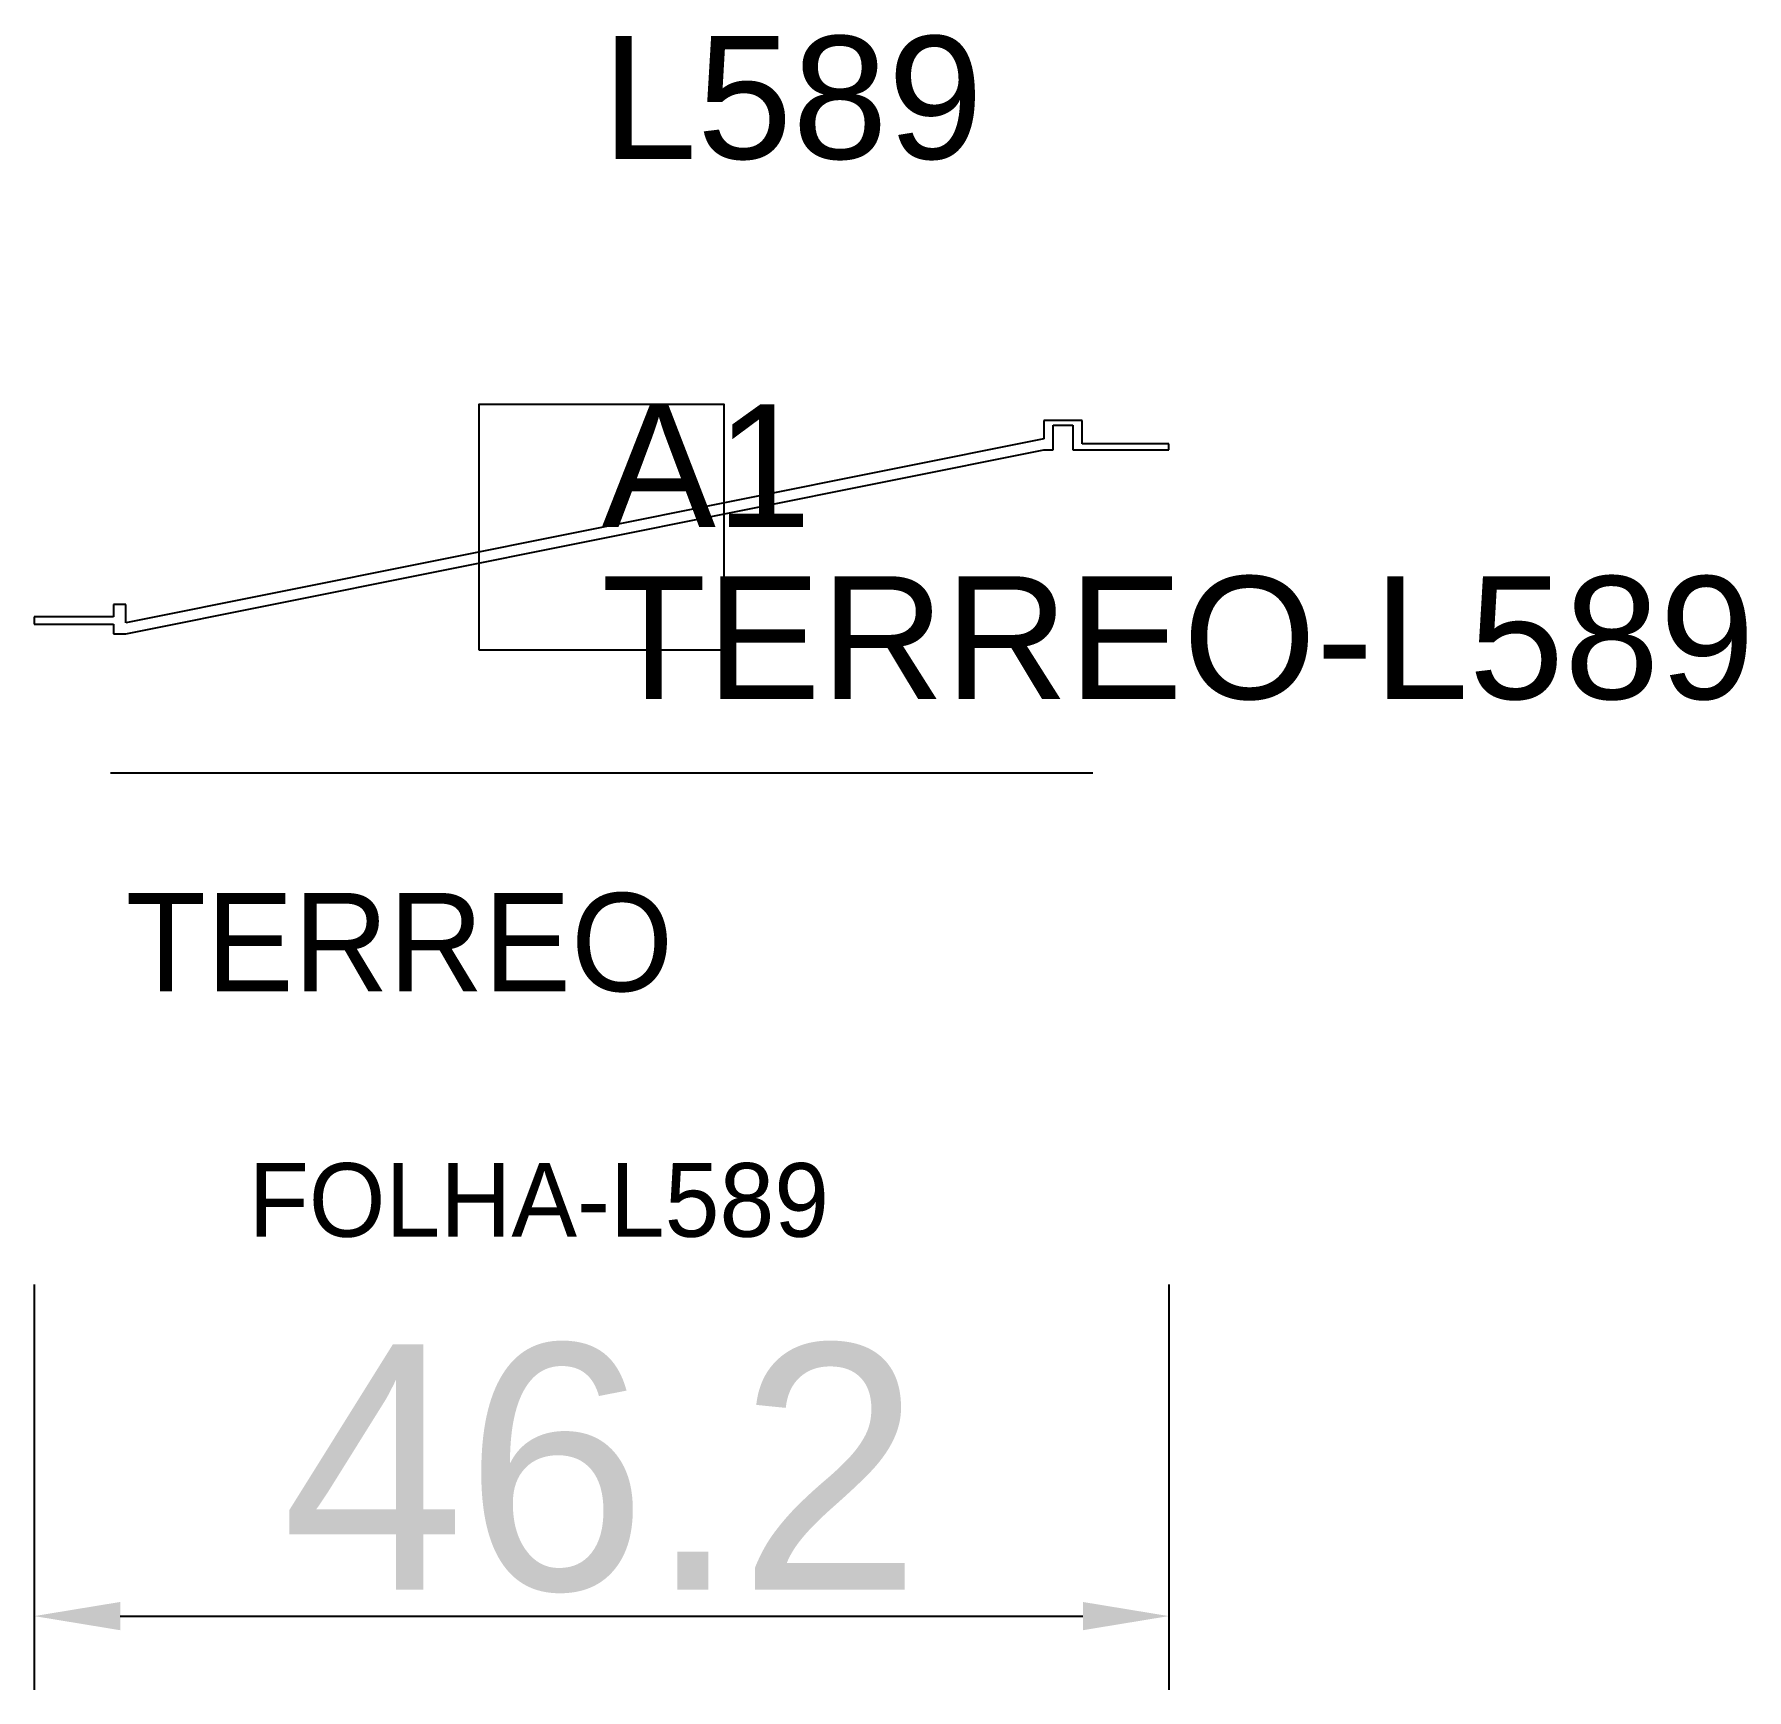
# Model space of a CAD drawing. Header units: metres. Extents: x 222.2 to 291.9, y 149.8 to 217.2.
import ezdxf

# ---------------------------------------------------------------- set-up
doc = ezdxf.new("R2010")
doc.units = ezdxf.units.M
for name, color, linetype in [('3', 3, 'CONTINUOUS'), ('AUX00', 7, 'CONTINUOUS'), ('COTA', 241, 'CONTINUOUS'), ('FOLHA', 255, 'CONTINUOUS'), ('Hachura', 251, 'CONTINUOUS'), ('NOMENCLATURA', 7, 'CONTINUOUS'), ('Nível', 160, 'CONTINUOUS'), ('Painéis', 200, 'CONTINUOUS'), ('Pilares', 5, 'CONTINUOUS'), ('SARR_2.2x7', 40, 'CONTINUOUS')]:
    doc.layers.add(name, color=color, linetype=linetype)
doc.styles.add('ARIAL', font='Arial.ttf')
doc.styles.add('STR_STANDARD', font='arial.ttf')
doc.dimstyles.new('EZ DXF', dxfattribs={"dimtxt": 10, "dimasz": 3.5, "dimexe": 3, "dimexo": 1.5, "dimgap": 1, "dimtad": 1, "dimdec": 1, "dimdsep": 46, "dimcen": 2.5, "dimazin": 3, "dimtfac": 1, "dimtmove": 0, "dimatfit": 3})

msp = doc.modelspace()

# ---------------------------------------------------------------- hatches: boundary and pattern name
at = {"layer": 'Hachura'}
h = msp.add_hatch(dxfattribs=at)
h.set_pattern_fill('ANSI31', scale=50)
h.paths.add_polyline_path([(225.93, 193.25), (225.93, 194), (225.43, 194), (225.43, 193.5), (222.2, 193.5), (222.2, 193.2), (225.43, 193.2), (225.43, 192.8), (225.93, 192.8), (263.31, 200.3), (263.69, 200.3), (263.69, 201.3), (264.49, 201.3), (264.49, 200.3), (268.4, 200.3), (268.4, 200.54), (264.87, 200.54), (264.87, 201.5), (263.31, 201.5), (263.31, 200.75)])
h = msp.add_hatch(dxfattribs=at)
h.set_pattern_fill('ANSI31', scale=50)
h.paths.add_polyline_path([(225.93, 193.25), (225.93, 194), (225.43, 194), (225.43, 193.5), (222.2, 193.5), (222.2, 193.2), (225.43, 193.2), (225.43, 192.8), (225.93, 192.8), (263.31, 200.3), (263.69, 200.3), (263.69, 201.3), (264.49, 201.3), (264.49, 200.3), (268.4, 200.3), (268.4, 200.54), (264.87, 200.54), (264.87, 201.5), (263.31, 201.5), (263.31, 200.75)])

# ---------------------------------------------------------------- linework, layer by layer
at = {"layer": 'Painéis', "color": 200}
for p, q in [((264.87, 201.5), (263.31, 201.5)), ((263.31, 201.5), (263.31, 200.75)), ((264.87, 201.5), (263.31, 201.5)), ((263.31, 201.5), (263.31, 200.75)), ((263.69, 200.3), (263.69, 201.3)), ((263.69, 201.3), (264.49, 201.3)), ((263.69, 200.3), (263.69, 201.3)), ((263.69, 201.3), (264.49, 201.3)), ((264.49, 201.3), (264.49, 200.3)), ((264.49, 201.3), (264.49, 200.3)), ((264.87, 200.54), (264.87, 201.5)), ((264.87, 200.54), (264.87, 201.5)), ((263.31, 200.75), (225.93, 193.25)), ((263.31, 200.75), (225.93, 193.25)), ((225.93, 192.8), (263.31, 200.3)), ((225.93, 192.8), (263.31, 200.3)), ((263.31, 200.3), (263.69, 200.3)), ((263.31, 200.3), (263.69, 200.3)), ((264.49, 200.3), (268.4, 200.3)), ((264.49, 200.3), (268.4, 200.3)), ((268.4, 200.54), (264.87, 200.54)), ((268.4, 200.54), (264.87, 200.54)), ((268.4, 200.3), (268.4, 200.54)), ((268.4, 200.3), (268.4, 200.54)), ((225.93, 194), (225.43, 194)), ((225.43, 194), (225.43, 193.5)), ((225.93, 194), (225.43, 194)), ((225.43, 194), (225.43, 193.5)), ((225.93, 193.25), (225.93, 194)), ((225.93, 193.25), (225.93, 194)), ((225.43, 193.5), (222.2, 193.5)), ((222.2, 193.5), (222.2, 193.2)), ((225.43, 193.5), (222.2, 193.5)), ((222.2, 193.5), (222.2, 193.2)), ((222.2, 193.2), (225.43, 193.2)), ((222.2, 193.2), (225.43, 193.2)), ((225.43, 193.2), (225.43, 192.8)), ((225.43, 193.2), (225.43, 192.8)), ((225.43, 192.8), (225.93, 192.8)), ((225.43, 192.8), (225.93, 192.8))]:
    msp.add_line(p, q, dxfattribs=at)
at = {"layer": 'Pilares'}
msp.add_lwpolyline([(240.3, 192.15), (250.3, 192.15), (250.3, 202.15), (240.3, 202.15)], close=True, dxfattribs=at)
msp.add_lwpolyline([(240.3, 192.15), (250.3, 192.15), (250.3, 202.15), (240.3, 202.15)], close=True, dxfattribs=at)
at = {"layer": 'SARR_2.2x7'}
msp.add_line((225.3, 187.15), (265.3, 187.15), dxfattribs=at)
msp.add_line((225.3, 187.15), (265.3, 187.15), dxfattribs=at)

# ---------------------------------------------------------------- texts
at = {"layer": '3', "style": 'STR_STANDARD'}
msp.add_text('A1', height=5, dxfattribs=at).set_placement((245.3, 197.15))
msp.add_text('A1', height=5, dxfattribs=at).set_placement((245.3, 197.15))
at = {"layer": 'AUX00', "style": 'STR_STANDARD'}
msp.add_text('TERREO-L589', height=5, dxfattribs=at).set_placement((245.3, 190.15))
msp.add_text('TERREO-L589', height=5, dxfattribs=at).set_placement((245.3, 190.15))
at = {"layer": 'FOLHA'}
msp.add_text('FOLHA-L589', height=3, dxfattribs=at).set_placement((230.93, 168.25))
msp.add_text('FOLHA-L589', height=3, dxfattribs=at).set_placement((230.93, 168.25))
at = {"layer": 'NOMENCLATURA', "insert": (245.3, 217.15), "char_height": 5, "attachment_point": 1, "style": 'ARIAL'}
msp.add_mtext('L589', dxfattribs=at)
msp.add_mtext('L589', dxfattribs=at)
at = {"layer": 'Nível'}
msp.add_text('TERREO', height=4, dxfattribs=at).set_placement((225.93, 178.25))
msp.add_text('TERREO', height=4, dxfattribs=at).set_placement((225.93, 178.25))

# ---------------------------------------------------------------- dimensions: what is measured, and where the dimension line sits
at = {"layer": 'COTA'}
msp.add_linear_dim(base=(222.2, 152.8), p1=(222.2, 167.8), p2=(268.4, 167.8), dimstyle='EZ DXF', dxfattribs=at).render()
msp.add_linear_dim(base=(222.2, 152.8), p1=(222.2, 167.8), p2=(268.4, 167.8), dimstyle='EZ DXF', dxfattribs=at).render()

doc.saveas('drawing.dxf')
